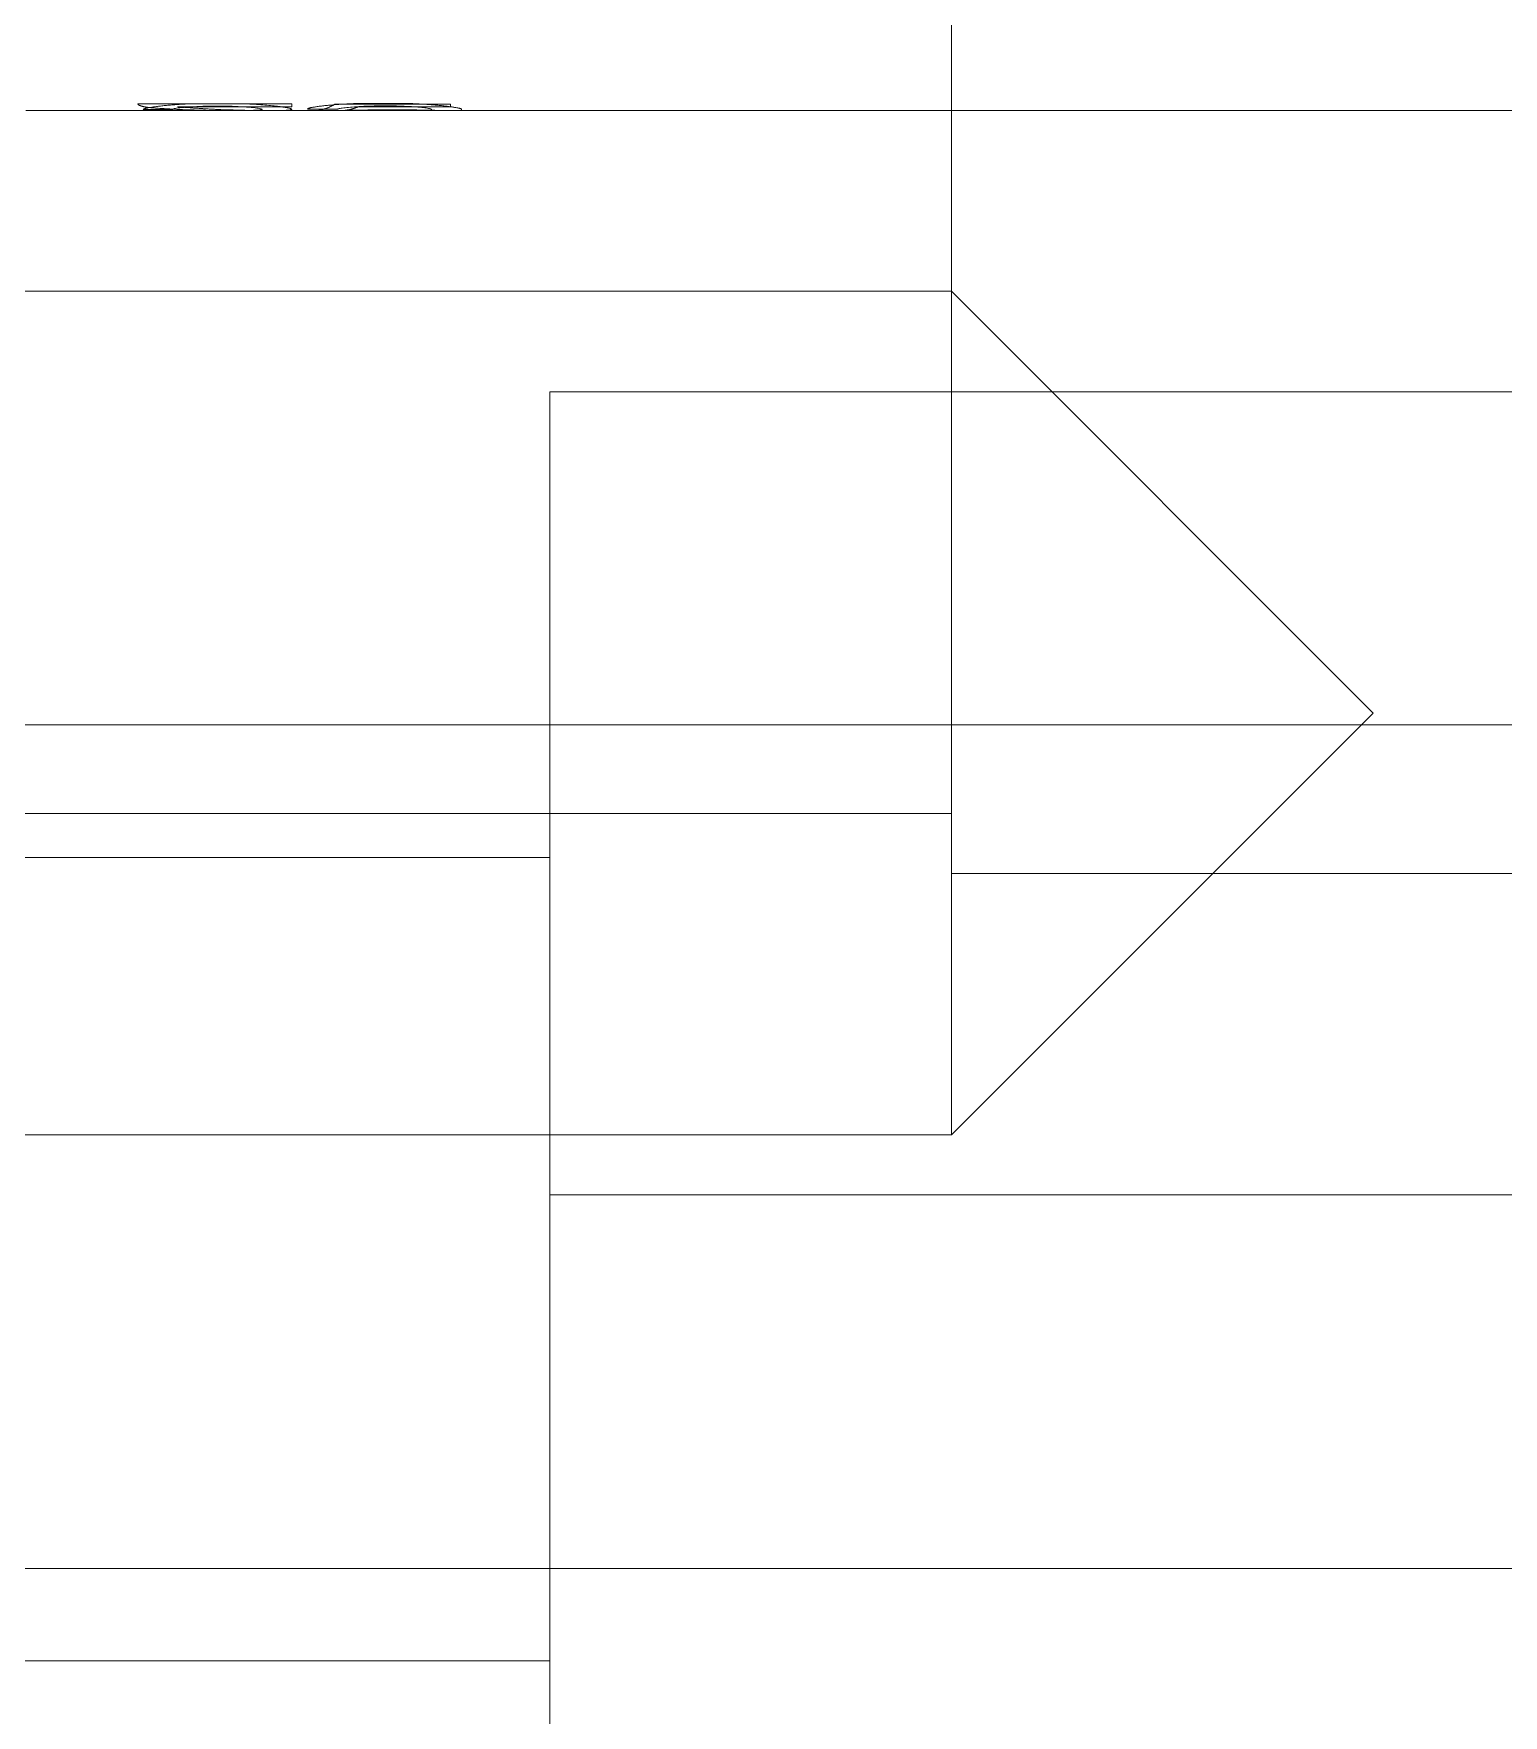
# Model space of a CAD drawing. Header units: millimetres. Extents: x 9328 to 11863, y 28633 to 29971.
# Drawn here: x 11198.02 to 11216.32, y 29297.42 to 29318.36 of the extents above; entities that cross this region are included whole.
import ezdxf

# ---------------------------------------------------------------- set-up
doc = ezdxf.new("R2010")
doc.units = ezdxf.units.MM
doc.linetypes.add('DASHED', pattern=[0])
doc.layers.add('LP', color=7, linetype='Continuous', true_color=0xffffff)

msp = doc.modelspace()

# ---------------------------------------------------------------- linework, layer by layer
at = {"layer": 'LP', "color": 5, "linetype": 'DASHED', "lineweight": 13, "ltscale": 1.77206}
for p, q in [((11209.444, 29321.9), (11209.444, 29314.9)), ((11209.444, 29315.153), (11180.191, 29315.153)), ((11214.697, 29309.9), (11209.444, 29315.153)), ((11209.444, 29314.9), (11209.444, 29307.9)), ((11209.444, 29304.647), (11214.697, 29309.9)), ((11230.024, 29309.753), (11190.191, 29309.753)), ((11179.444, 29308.647), (11209.444, 29308.647)), ((11209.444, 29307.9), (11241.444, 29307.9)), ((11209.444, 29307.9), (11209.444, 29304.647)), ((11180.191, 29304.647), (11209.444, 29304.647)), ((11190.191, 29299.247), (11230.024, 29299.247))]:
    msp.add_line(p, q, dxfattribs=at)
at = {"layer": 'LP', "color": 1, "linetype": 'DASHED', "lineweight": 13, "ltscale": 1.77206}
for p, q in [((11197.918, 29317.4), (11198.111, 29317.4)), ((11199.204, 29317.4), (11200.491, 29317.4)), ((11200.939, 29317.4), (11201.502, 29317.4)), ((11201.919, 29317.4), (11202.81, 29317.4)), ((11203.27, 29317.4), (11241.444, 29317.4))]:
    msp.add_line(p, q, dxfattribs=at)
at = {"layer": 'LP', "color": 135, "linetype": 'DASHED', "lineweight": 13, "ltscale": 1.77206}
for p, q in [((11198.111, 29317.4), (11199.204, 29317.4)), ((11200.491, 29317.4), (11200.939, 29317.4)), ((11201.502, 29317.4), (11201.919, 29317.4)), ((11202.81, 29317.4), (11203.27, 29317.4))]:
    msp.add_line(p, q, dxfattribs=at)
at = {"layer": 'LP', "color": 31, "linetype": 'DASHED', "lineweight": 13, "ltscale": 1.77206}
for p, q in [((11241.444, 29313.901), (11204.444, 29313.901)), ((11204.444, 29313.901), (11204.444, 29303.9)), ((11204.444, 29308.101), (11179.444, 29308.101)), ((11241.444, 29303.901), (11204.444, 29303.901)), ((11204.444, 29303.901), (11204.444, 29275.899)), ((11204.444, 29298.101), (11179.444, 29298.101))]:
    msp.add_line(p, q, dxfattribs=at)
at = {"layer": 'LP', "color": 155, "linetype": 'DASHED', "lineweight": 13, "ltscale": 1.77206}
for points in [[(11198.111, 29317.4), (11198.111, 29317.4), (11198.111, 29317.4), (11198.111, 29317.4), (11198.111, 29317.4), (11198.111, 29317.4), (11198.111, 29317.4), (11198.111, 29317.4), (11198.111, 29317.4), (11198.111, 29317.4), (11198.111, 29317.4), (11198.111, 29317.4), (11198.111, 29317.4), (11198.111, 29317.4), (11198.111, 29317.4), (11198.111, 29317.4), (11198.111, 29317.4), (11198.111, 29317.4), (11198.111, 29317.4), (11198.111, 29317.4), (11198.111, 29317.4), (11198.111, 29317.4), (11198.111, 29317.4), (11198.111, 29317.4), (11198.111, 29317.4), (11198.111, 29317.4), (11198.111, 29317.4), (11198.111, 29317.4), (11198.111, 29317.4), (11198.111, 29317.4), (11198.111, 29317.401), (11198.111, 29317.401), (11198.111, 29317.401), (11198.111, 29317.401), (11198.111, 29317.401), (11198.111, 29317.401), (11198.111, 29317.401), (11198.111, 29317.401), (11198.111, 29317.401), (11198.111, 29317.401), (11198.111, 29317.402), (11198.111, 29317.402), (11198.111, 29317.402), (11198.111, 29317.402), (11198.111, 29317.402), (11198.111, 29317.402), (11198.111, 29317.402), (11198.111, 29317.402), (11198.111, 29317.403), (11198.111, 29317.403), (11198.111, 29317.403)], [(11198.111, 29317.403), (11198.133, 29317.403), (11198.155, 29317.403), (11198.177, 29317.403), (11198.199, 29317.403), (11198.22, 29317.403), (11198.242, 29317.403), (11198.264, 29317.403), (11198.286, 29317.403), (11198.308, 29317.403), (11198.33, 29317.403), (11198.352, 29317.403), (11198.373, 29317.403), (11198.395, 29317.403), (11198.417, 29317.403), (11198.439, 29317.403), (11198.461, 29317.403), (11198.483, 29317.403), (11198.505, 29317.403), (11198.526, 29317.403), (11198.548, 29317.403), (11198.57, 29317.403), (11198.592, 29317.403), (11198.614, 29317.403), (11198.636, 29317.403), (11198.658, 29317.403), (11198.679, 29317.403), (11198.701, 29317.403), (11198.723, 29317.403), (11198.745, 29317.403), (11198.767, 29317.403), (11198.789, 29317.403), (11198.811, 29317.403), (11198.832, 29317.403), (11198.854, 29317.403), (11198.876, 29317.403), (11198.898, 29317.403), (11198.92, 29317.403), (11198.942, 29317.403), (11198.964, 29317.403), (11198.986, 29317.403), (11199.007, 29317.403), (11199.029, 29317.403), (11199.051, 29317.403), (11199.073, 29317.403), (11199.095, 29317.403), (11199.117, 29317.403), (11199.139, 29317.403), (11199.16, 29317.403), (11199.182, 29317.403), (11199.204, 29317.403)], [(11199.204, 29317.4), (11199.182, 29317.4), (11199.16, 29317.4), (11199.139, 29317.4), (11199.117, 29317.4), (11199.095, 29317.4), (11199.073, 29317.4), (11199.051, 29317.4), (11199.029, 29317.4), (11199.007, 29317.4), (11198.986, 29317.4), (11198.964, 29317.4), (11198.942, 29317.4), (11198.92, 29317.4), (11198.898, 29317.4), (11198.876, 29317.4), (11198.854, 29317.4), (11198.832, 29317.4), (11198.811, 29317.4), (11198.789, 29317.4), (11198.767, 29317.4), (11198.745, 29317.4), (11198.723, 29317.4), (11198.701, 29317.4), (11198.679, 29317.4), (11198.658, 29317.4), (11198.636, 29317.4), (11198.614, 29317.4), (11198.592, 29317.4), (11198.57, 29317.4), (11198.548, 29317.4), (11198.526, 29317.4), (11198.505, 29317.4), (11198.483, 29317.4), (11198.461, 29317.4), (11198.439, 29317.4), (11198.417, 29317.4), (11198.395, 29317.4), (11198.373, 29317.4), (11198.352, 29317.4), (11198.33, 29317.4), (11198.308, 29317.4), (11198.286, 29317.4), (11198.264, 29317.4), (11198.242, 29317.4), (11198.22, 29317.4), (11198.199, 29317.4), (11198.177, 29317.4), (11198.155, 29317.4), (11198.133, 29317.4), (11198.111, 29317.4)], [(11199.204, 29317.403), (11199.204, 29317.403), (11199.204, 29317.403), (11199.204, 29317.402), (11199.204, 29317.402), (11199.204, 29317.402), (11199.204, 29317.402), (11199.204, 29317.402), (11199.204, 29317.402), (11199.204, 29317.402), (11199.204, 29317.402), (11199.204, 29317.401), (11199.204, 29317.401), (11199.204, 29317.401), (11199.204, 29317.401), (11199.204, 29317.401), (11199.204, 29317.401), (11199.204, 29317.401), (11199.204, 29317.401), (11199.204, 29317.401), (11199.204, 29317.401), (11199.204, 29317.4), (11199.204, 29317.4), (11199.204, 29317.4), (11199.204, 29317.4), (11199.204, 29317.4), (11199.204, 29317.4), (11199.204, 29317.4), (11199.204, 29317.4), (11199.204, 29317.4), (11199.204, 29317.4), (11199.204, 29317.4), (11199.204, 29317.4), (11199.204, 29317.4), (11199.204, 29317.4), (11199.204, 29317.4), (11199.204, 29317.4), (11199.204, 29317.4), (11199.204, 29317.4), (11199.204, 29317.4), (11199.204, 29317.4), (11199.204, 29317.4), (11199.204, 29317.4), (11199.204, 29317.4), (11199.204, 29317.4), (11199.204, 29317.4), (11199.204, 29317.4), (11199.204, 29317.4), (11199.204, 29317.4), (11199.204, 29317.4), (11199.204, 29317.4)], [(11199.481, 29317.435), (11199.475, 29317.436), (11199.469, 29317.437), (11199.463, 29317.437), (11199.458, 29317.438), (11199.452, 29317.439), (11199.446, 29317.44), (11199.441, 29317.44), (11199.435, 29317.441), (11199.43, 29317.442), (11199.425, 29317.443), (11199.42, 29317.443), (11199.415, 29317.444), (11199.41, 29317.445), (11199.405, 29317.446), (11199.4, 29317.447), (11199.396, 29317.448), (11199.391, 29317.448), (11199.387, 29317.449), (11199.383, 29317.45), (11199.379, 29317.451), (11199.375, 29317.452), (11199.371, 29317.453), (11199.368, 29317.454), (11199.364, 29317.455), (11199.361, 29317.456), (11199.357, 29317.457), (11199.354, 29317.458), (11199.351, 29317.459), (11199.348, 29317.46), (11199.345, 29317.461), (11199.342, 29317.462), (11199.34, 29317.463), (11199.337, 29317.464), (11199.335, 29317.465), (11199.333, 29317.466), (11199.33, 29317.467), (11199.328, 29317.468), (11199.327, 29317.469), (11199.325, 29317.471), (11199.323, 29317.472), (11199.322, 29317.473), (11199.321, 29317.474), (11199.32, 29317.475), (11199.319, 29317.477), (11199.318, 29317.478), (11199.317, 29317.479), (11199.316, 29317.48), (11199.315, 29317.481), (11199.314, 29317.483), (11199.313, 29317.484)], [(11199.313, 29317.484), (11199.352, 29317.484), (11199.39, 29317.484), (11199.429, 29317.484), (11199.467, 29317.484), (11199.505, 29317.484), (11199.544, 29317.484), (11199.582, 29317.484), (11199.621, 29317.484), (11199.659, 29317.484), (11199.697, 29317.484), (11199.736, 29317.484), (11199.774, 29317.484), (11199.812, 29317.484), (11199.851, 29317.484), (11199.889, 29317.484), (11199.928, 29317.484), (11199.966, 29317.484), (11200.004, 29317.484), (11200.043, 29317.484), (11200.081, 29317.484), (11200.12, 29317.484), (11200.158, 29317.484), (11200.196, 29317.484), (11200.235, 29317.484), (11200.273, 29317.484), (11200.312, 29317.484), (11200.35, 29317.484), (11200.388, 29317.484), (11200.427, 29317.484), (11200.465, 29317.484), (11200.504, 29317.484), (11200.542, 29317.484), (11200.58, 29317.484), (11200.619, 29317.484), (11200.657, 29317.484), (11200.695, 29317.484), (11200.734, 29317.484), (11200.772, 29317.484), (11200.811, 29317.484), (11200.849, 29317.484), (11200.887, 29317.484), (11200.926, 29317.484), (11200.964, 29317.484), (11201.003, 29317.484), (11201.041, 29317.484), (11201.079, 29317.484), (11201.118, 29317.484), (11201.156, 29317.484), (11201.195, 29317.484), (11201.233, 29317.484)], [(11199.964, 29317.485), (11199.944, 29317.484), (11199.925, 29317.483), (11199.905, 29317.482), (11199.886, 29317.481), (11199.867, 29317.48), (11199.848, 29317.479), (11199.829, 29317.478), (11199.81, 29317.476), (11199.792, 29317.475), (11199.773, 29317.474), (11199.756, 29317.472), (11199.738, 29317.471), (11199.721, 29317.47), (11199.704, 29317.468), (11199.688, 29317.467), (11199.672, 29317.465), (11199.656, 29317.464), (11199.641, 29317.462), (11199.626, 29317.461), (11199.612, 29317.459), (11199.597, 29317.457), (11199.584, 29317.456), (11199.57, 29317.454), (11199.557, 29317.453), (11199.545, 29317.451), (11199.533, 29317.449), (11199.521, 29317.448), (11199.51, 29317.446), (11199.499, 29317.445), (11199.489, 29317.443), (11199.479, 29317.441), (11199.469, 29317.44), (11199.46, 29317.438), (11199.451, 29317.437), (11199.443, 29317.435), (11199.435, 29317.434), (11199.428, 29317.432), (11199.421, 29317.431), (11199.415, 29317.429), (11199.41, 29317.428), (11199.404, 29317.426), (11199.4, 29317.425), (11199.396, 29317.424), (11199.393, 29317.423), (11199.39, 29317.421), (11199.388, 29317.42), (11199.386, 29317.419), (11199.384, 29317.418), (11199.383, 29317.417), (11199.381, 29317.415)], [(11199.381, 29317.415), (11199.388, 29317.415), (11199.396, 29317.415), (11199.403, 29317.415), (11199.41, 29317.415), (11199.418, 29317.415), (11199.425, 29317.415), (11199.432, 29317.415), (11199.44, 29317.415), (11199.447, 29317.415), (11199.454, 29317.415), (11199.462, 29317.415), (11199.469, 29317.415), (11199.476, 29317.415), (11199.484, 29317.415), (11199.491, 29317.415), (11199.498, 29317.415), (11199.506, 29317.415), (11199.513, 29317.415), (11199.52, 29317.415), (11199.527, 29317.415), (11199.535, 29317.415), (11199.542, 29317.415), (11199.549, 29317.415), (11199.557, 29317.414), (11199.564, 29317.414), (11199.571, 29317.414), (11199.579, 29317.414), (11199.586, 29317.414), (11199.593, 29317.414), (11199.601, 29317.414), (11199.608, 29317.414), (11199.615, 29317.414), (11199.623, 29317.414), (11199.63, 29317.414), (11199.637, 29317.414), (11199.645, 29317.414), (11199.652, 29317.414), (11199.659, 29317.414), (11199.667, 29317.414), (11199.674, 29317.414), (11199.681, 29317.414), (11199.688, 29317.414), (11199.696, 29317.414), (11199.703, 29317.414), (11199.71, 29317.414), (11199.718, 29317.414), (11199.725, 29317.414), (11199.732, 29317.414), (11199.74, 29317.414), (11199.747, 29317.414)], [(11200.37, 29317.4), (11200.352, 29317.401), (11200.335, 29317.401), (11200.317, 29317.401), (11200.299, 29317.401), (11200.281, 29317.402), (11200.263, 29317.402), (11200.246, 29317.402), (11200.228, 29317.402), (11200.21, 29317.403), (11200.192, 29317.403), (11200.174, 29317.403), (11200.157, 29317.404), (11200.139, 29317.404), (11200.121, 29317.405), (11200.103, 29317.405), (11200.085, 29317.406), (11200.068, 29317.406), (11200.05, 29317.407), (11200.032, 29317.407), (11200.014, 29317.408), (11199.996, 29317.408), (11199.979, 29317.409), (11199.961, 29317.41), (11199.943, 29317.41), (11199.925, 29317.411), (11199.907, 29317.412), (11199.89, 29317.412), (11199.872, 29317.413), (11199.854, 29317.414), (11199.836, 29317.415), (11199.818, 29317.416), (11199.801, 29317.416), (11199.783, 29317.417), (11199.765, 29317.418), (11199.747, 29317.419), (11199.73, 29317.42), (11199.712, 29317.421), (11199.694, 29317.422), (11199.676, 29317.423), (11199.658, 29317.424), (11199.641, 29317.425), (11199.623, 29317.426), (11199.605, 29317.427), (11199.587, 29317.428), (11199.569, 29317.429), (11199.552, 29317.43), (11199.534, 29317.432), (11199.516, 29317.433), (11199.498, 29317.434), (11199.481, 29317.435)], [(11199.747, 29317.414), (11199.747, 29317.416), (11199.748, 29317.418), (11199.751, 29317.42), (11199.757, 29317.422), (11199.767, 29317.425), (11199.781, 29317.427), (11199.797, 29317.43), (11199.816, 29317.433), (11199.837, 29317.435), (11199.861, 29317.438), (11199.887, 29317.44), (11199.915, 29317.443), (11199.946, 29317.445), (11199.978, 29317.447), (11200.013, 29317.449), (11200.049, 29317.451), (11200.086, 29317.453), (11200.125, 29317.454), (11200.164, 29317.455), (11200.204, 29317.456), (11200.245, 29317.457), (11200.286, 29317.457), (11200.328, 29317.457), (11200.369, 29317.456), (11200.409, 29317.456), (11200.45, 29317.455), (11200.489, 29317.454), (11200.527, 29317.452), (11200.564, 29317.451), (11200.6, 29317.449), (11200.634, 29317.447), (11200.667, 29317.445), (11200.697, 29317.442), (11200.725, 29317.44), (11200.751, 29317.437), (11200.774, 29317.435), (11200.795, 29317.432), (11200.813, 29317.43), (11200.829, 29317.427), (11200.842, 29317.424), (11200.851, 29317.422), (11200.858, 29317.42), (11200.862, 29317.417), (11200.862, 29317.415), (11200.86, 29317.413), (11200.855, 29317.411), (11200.847, 29317.41), (11200.835, 29317.408), (11200.82, 29317.407), (11200.804, 29317.406)], [(11201.233, 29317.449), (11201.204, 29317.449), (11201.176, 29317.449), (11201.147, 29317.449), (11201.119, 29317.449), (11201.09, 29317.449), (11201.062, 29317.449), (11201.033, 29317.449), (11201.005, 29317.449), (11200.976, 29317.449), (11200.947, 29317.449), (11200.919, 29317.449), (11200.89, 29317.449), (11200.862, 29317.449), (11200.833, 29317.449), (11200.805, 29317.449), (11200.776, 29317.449), (11200.748, 29317.449), (11200.719, 29317.449), (11200.691, 29317.449), (11200.662, 29317.449), (11200.633, 29317.449), (11200.605, 29317.449), (11200.576, 29317.449), (11200.548, 29317.449), (11200.519, 29317.449), (11200.491, 29317.449), (11200.462, 29317.449), (11200.434, 29317.449), (11200.405, 29317.449), (11200.377, 29317.449), (11200.348, 29317.449), (11200.32, 29317.449), (11200.291, 29317.449), (11200.262, 29317.449), (11200.234, 29317.449), (11200.205, 29317.449), (11200.177, 29317.449), (11200.148, 29317.449), (11200.12, 29317.449), (11200.091, 29317.449), (11200.063, 29317.449), (11200.034, 29317.449), (11200.006, 29317.449), (11199.977, 29317.449), (11199.948, 29317.449), (11199.92, 29317.449), (11199.891, 29317.449), (11199.863, 29317.449), (11199.834, 29317.449), (11199.806, 29317.449)], [(11199.806, 29317.449), (11199.817, 29317.448), (11199.828, 29317.447), (11199.84, 29317.446), (11199.851, 29317.445), (11199.862, 29317.444), (11199.873, 29317.443), (11199.885, 29317.442), (11199.896, 29317.441), (11199.907, 29317.44), (11199.919, 29317.439), (11199.93, 29317.438), (11199.941, 29317.438), (11199.952, 29317.437), (11199.964, 29317.436), (11199.975, 29317.435), (11199.986, 29317.434), (11199.998, 29317.433), (11200.009, 29317.432), (11200.02, 29317.432), (11200.031, 29317.431), (11200.043, 29317.43), (11200.054, 29317.429), (11200.065, 29317.429), (11200.077, 29317.428), (11200.088, 29317.427), (11200.099, 29317.426), (11200.11, 29317.426), (11200.122, 29317.425), (11200.133, 29317.424), (11200.144, 29317.424), (11200.156, 29317.423), (11200.167, 29317.422), (11200.178, 29317.421), (11200.19, 29317.421), (11200.201, 29317.42), (11200.212, 29317.42), (11200.223, 29317.419), (11200.235, 29317.418), (11200.246, 29317.418), (11200.257, 29317.417), (11200.269, 29317.417), (11200.28, 29317.416), (11200.291, 29317.415), (11200.302, 29317.415), (11200.314, 29317.414), (11200.325, 29317.414), (11200.336, 29317.413), (11200.348, 29317.413), (11200.359, 29317.412), (11200.37, 29317.412)], [(11200.619, 29317.485), (11200.606, 29317.485), (11200.593, 29317.485), (11200.58, 29317.485), (11200.567, 29317.485), (11200.554, 29317.485), (11200.541, 29317.485), (11200.527, 29317.485), (11200.514, 29317.485), (11200.501, 29317.485), (11200.488, 29317.485), (11200.475, 29317.485), (11200.462, 29317.485), (11200.449, 29317.485), (11200.436, 29317.485), (11200.423, 29317.485), (11200.41, 29317.485), (11200.396, 29317.485), (11200.383, 29317.485), (11200.37, 29317.485), (11200.357, 29317.485), (11200.344, 29317.485), (11200.331, 29317.485), (11200.318, 29317.485), (11200.305, 29317.485), (11200.292, 29317.485), (11200.278, 29317.485), (11200.265, 29317.485), (11200.252, 29317.485), (11200.239, 29317.485), (11200.226, 29317.485), (11200.213, 29317.485), (11200.2, 29317.485), (11200.187, 29317.485), (11200.174, 29317.485), (11200.16, 29317.485), (11200.147, 29317.485), (11200.134, 29317.485), (11200.121, 29317.485), (11200.108, 29317.485), (11200.095, 29317.485), (11200.082, 29317.485), (11200.069, 29317.485), (11200.056, 29317.485), (11200.043, 29317.485), (11200.029, 29317.485), (11200.016, 29317.485), (11200.003, 29317.485), (11199.99, 29317.485), (11199.977, 29317.485), (11199.964, 29317.485)], [(11200.37, 29317.412), (11200.387, 29317.411), (11200.403, 29317.411), (11200.42, 29317.41), (11200.436, 29317.41), (11200.453, 29317.409), (11200.469, 29317.409), (11200.486, 29317.408), (11200.502, 29317.408), (11200.518, 29317.407), (11200.535, 29317.407), (11200.551, 29317.406), (11200.567, 29317.406), (11200.583, 29317.405), (11200.599, 29317.405), (11200.614, 29317.405), (11200.63, 29317.404), (11200.645, 29317.404), (11200.661, 29317.403), (11200.676, 29317.403), (11200.691, 29317.403), (11200.707, 29317.402), (11200.722, 29317.402), (11200.737, 29317.402), (11200.752, 29317.402), (11200.766, 29317.401), (11200.781, 29317.401), (11200.796, 29317.401), (11200.81, 29317.401), (11200.825, 29317.4), (11200.839, 29317.4), (11200.853, 29317.4), (11200.868, 29317.4), (11200.882, 29317.4), (11200.896, 29317.4), (11200.91, 29317.4), (11200.924, 29317.4), (11200.937, 29317.4), (11200.951, 29317.4), (11200.964, 29317.4), (11200.978, 29317.4), (11200.991, 29317.4), (11201.004, 29317.4), (11201.017, 29317.4), (11201.03, 29317.4), (11201.043, 29317.4), (11201.056, 29317.401), (11201.068, 29317.401), (11201.081, 29317.401), (11201.094, 29317.401), (11201.106, 29317.401)], [(11200.804, 29317.406), (11200.797, 29317.405), (11200.79, 29317.405), (11200.782, 29317.405), (11200.775, 29317.404), (11200.768, 29317.404), (11200.761, 29317.404), (11200.754, 29317.404), (11200.746, 29317.403), (11200.739, 29317.403), (11200.731, 29317.403), (11200.724, 29317.402), (11200.716, 29317.402), (11200.709, 29317.402), (11200.701, 29317.402), (11200.693, 29317.402), (11200.685, 29317.401), (11200.677, 29317.401), (11200.669, 29317.401), (11200.661, 29317.401), (11200.652, 29317.401), (11200.644, 29317.401), (11200.635, 29317.401), (11200.627, 29317.4), (11200.618, 29317.4), (11200.609, 29317.4), (11200.601, 29317.4), (11200.592, 29317.4), (11200.583, 29317.4), (11200.574, 29317.4), (11200.565, 29317.4), (11200.556, 29317.4), (11200.547, 29317.4), (11200.537, 29317.4), (11200.528, 29317.4), (11200.519, 29317.4), (11200.509, 29317.4), (11200.5, 29317.4), (11200.49, 29317.4), (11200.481, 29317.4), (11200.471, 29317.4), (11200.461, 29317.4), (11200.451, 29317.4), (11200.441, 29317.4), (11200.431, 29317.4), (11200.421, 29317.4), (11200.411, 29317.4), (11200.401, 29317.4), (11200.391, 29317.4), (11200.38, 29317.4), (11200.37, 29317.4)], [(11201.106, 29317.401), (11201.121, 29317.402), (11201.135, 29317.402), (11201.148, 29317.403), (11201.161, 29317.404), (11201.174, 29317.404), (11201.185, 29317.405), (11201.195, 29317.406), (11201.204, 29317.407), (11201.212, 29317.408), (11201.218, 29317.409), (11201.223, 29317.411), (11201.227, 29317.412), (11201.229, 29317.413), (11201.231, 29317.415), (11201.231, 29317.416), (11201.23, 29317.418), (11201.228, 29317.42), (11201.225, 29317.422), (11201.221, 29317.424), (11201.216, 29317.425), (11201.21, 29317.427), (11201.203, 29317.429), (11201.194, 29317.432), (11201.184, 29317.434), (11201.174, 29317.436), (11201.162, 29317.438), (11201.149, 29317.44), (11201.135, 29317.443), (11201.12, 29317.445), (11201.104, 29317.447), (11201.087, 29317.45), (11201.07, 29317.452), (11201.051, 29317.454), (11201.031, 29317.457), (11201.011, 29317.459), (11200.989, 29317.461), (11200.967, 29317.463), (11200.944, 29317.466), (11200.921, 29317.468), (11200.896, 29317.47), (11200.871, 29317.472), (11200.845, 29317.474), (11200.819, 29317.475), (11200.792, 29317.477), (11200.764, 29317.479), (11200.736, 29317.48), (11200.707, 29317.482), (11200.678, 29317.483), (11200.649, 29317.484), (11200.619, 29317.485)], [(11201.233, 29317.484), (11201.233, 29317.483), (11201.233, 29317.482), (11201.233, 29317.481), (11201.233, 29317.481), (11201.233, 29317.48), (11201.233, 29317.479), (11201.233, 29317.478), (11201.233, 29317.478), (11201.233, 29317.477), (11201.233, 29317.476), (11201.233, 29317.475), (11201.233, 29317.474), (11201.233, 29317.474), (11201.233, 29317.473), (11201.233, 29317.472), (11201.233, 29317.472), (11201.233, 29317.471), (11201.233, 29317.47), (11201.233, 29317.469), (11201.233, 29317.469), (11201.233, 29317.468), (11201.233, 29317.467), (11201.233, 29317.466), (11201.233, 29317.466), (11201.233, 29317.465), (11201.233, 29317.464), (11201.233, 29317.464), (11201.233, 29317.463), (11201.233, 29317.462), (11201.233, 29317.462), (11201.233, 29317.461), (11201.233, 29317.46), (11201.233, 29317.46), (11201.233, 29317.459), (11201.233, 29317.458), (11201.233, 29317.457), (11201.233, 29317.457), (11201.233, 29317.456), (11201.233, 29317.456), (11201.233, 29317.455), (11201.233, 29317.454), (11201.233, 29317.454), (11201.233, 29317.453), (11201.233, 29317.452), (11201.233, 29317.452), (11201.233, 29317.451), (11201.233, 29317.45), (11201.233, 29317.45), (11201.233, 29317.449), (11201.233, 29317.449)], [(11201.425, 29317.419), (11201.427, 29317.42), (11201.429, 29317.422), (11201.431, 29317.423), (11201.433, 29317.425), (11201.436, 29317.426), (11201.439, 29317.428), (11201.442, 29317.429), (11201.446, 29317.43), (11201.451, 29317.432), (11201.456, 29317.434), (11201.463, 29317.435), (11201.469, 29317.437), (11201.477, 29317.438), (11201.485, 29317.44), (11201.494, 29317.442), (11201.504, 29317.443), (11201.514, 29317.445), (11201.525, 29317.447), (11201.536, 29317.449), (11201.547, 29317.45), (11201.56, 29317.452), (11201.572, 29317.454), (11201.585, 29317.456), (11201.599, 29317.457), (11201.613, 29317.459), (11201.628, 29317.461), (11201.643, 29317.462), (11201.658, 29317.464), (11201.674, 29317.466), (11201.69, 29317.467), (11201.707, 29317.469), (11201.724, 29317.47), (11201.742, 29317.472), (11201.76, 29317.473), (11201.778, 29317.475), (11201.797, 29317.476), (11201.816, 29317.477), (11201.836, 29317.479), (11201.855, 29317.48), (11201.875, 29317.481), (11201.896, 29317.482), (11201.916, 29317.483), (11201.937, 29317.484), (11201.958, 29317.485), (11201.979, 29317.486), (11202.001, 29317.487), (11202.022, 29317.488), (11202.044, 29317.488), (11202.066, 29317.489), (11202.088, 29317.49)], [(11201.799, 29317.417), (11201.792, 29317.417), (11201.784, 29317.417), (11201.777, 29317.417), (11201.769, 29317.417), (11201.762, 29317.417), (11201.754, 29317.417), (11201.747, 29317.417), (11201.739, 29317.418), (11201.732, 29317.418), (11201.724, 29317.418), (11201.717, 29317.418), (11201.709, 29317.418), (11201.702, 29317.418), (11201.694, 29317.418), (11201.687, 29317.418), (11201.679, 29317.418), (11201.672, 29317.418), (11201.664, 29317.418), (11201.657, 29317.418), (11201.649, 29317.418), (11201.642, 29317.418), (11201.634, 29317.418), (11201.627, 29317.418), (11201.619, 29317.418), (11201.612, 29317.418), (11201.605, 29317.418), (11201.597, 29317.418), (11201.59, 29317.418), (11201.582, 29317.418), (11201.575, 29317.418), (11201.567, 29317.418), (11201.56, 29317.418), (11201.552, 29317.418), (11201.545, 29317.419), (11201.537, 29317.419), (11201.53, 29317.419), (11201.522, 29317.419), (11201.515, 29317.419), (11201.507, 29317.419), (11201.5, 29317.419), (11201.492, 29317.419), (11201.485, 29317.419), (11201.477, 29317.419), (11201.47, 29317.419), (11201.462, 29317.419), (11201.455, 29317.419), (11201.447, 29317.419), (11201.44, 29317.419), (11201.432, 29317.419), (11201.425, 29317.419)], [(11201.768, 29317.48), (11201.762, 29317.477), (11201.756, 29317.473), (11201.751, 29317.47), (11201.745, 29317.467), (11201.74, 29317.464), (11201.734, 29317.461), (11201.728, 29317.459), (11201.723, 29317.456), (11201.717, 29317.453), (11201.712, 29317.45), (11201.706, 29317.447), (11201.7, 29317.445), (11201.695, 29317.442), (11201.689, 29317.439), (11201.684, 29317.437), (11201.678, 29317.435), (11201.673, 29317.432), (11201.667, 29317.43), (11201.661, 29317.428), (11201.656, 29317.426), (11201.65, 29317.424), (11201.645, 29317.422), (11201.639, 29317.421), (11201.633, 29317.419), (11201.628, 29317.417), (11201.622, 29317.416), (11201.617, 29317.414), (11201.611, 29317.413), (11201.605, 29317.412), (11201.6, 29317.41), (11201.594, 29317.409), (11201.588, 29317.408), (11201.583, 29317.407), (11201.577, 29317.406), (11201.572, 29317.405), (11201.566, 29317.404), (11201.56, 29317.403), (11201.555, 29317.403), (11201.549, 29317.402), (11201.544, 29317.402), (11201.538, 29317.401), (11201.532, 29317.401), (11201.527, 29317.4), (11201.521, 29317.4), (11201.516, 29317.4), (11201.51, 29317.4), (11201.504, 29317.4), (11201.499, 29317.4), (11201.493, 29317.4), (11201.487, 29317.4)], [(11201.487, 29317.4), (11201.494, 29317.4), (11201.501, 29317.4), (11201.508, 29317.4), (11201.514, 29317.4), (11201.521, 29317.4), (11201.528, 29317.4), (11201.534, 29317.4), (11201.541, 29317.4), (11201.548, 29317.4), (11201.554, 29317.4), (11201.561, 29317.4), (11201.568, 29317.4), (11201.574, 29317.4), (11201.581, 29317.4), (11201.588, 29317.4), (11201.594, 29317.4), (11201.601, 29317.4), (11201.608, 29317.4), (11201.614, 29317.4), (11201.621, 29317.4), (11201.628, 29317.4), (11201.635, 29317.4), (11201.641, 29317.4), (11201.648, 29317.4), (11201.655, 29317.4), (11201.661, 29317.4), (11201.668, 29317.4), (11201.675, 29317.4), (11201.681, 29317.4), (11201.688, 29317.4), (11201.695, 29317.4), (11201.701, 29317.4), (11201.708, 29317.4), (11201.715, 29317.4), (11201.721, 29317.4), (11201.728, 29317.4), (11201.735, 29317.4), (11201.741, 29317.4), (11201.748, 29317.4), (11201.755, 29317.4), (11201.762, 29317.4), (11201.768, 29317.4), (11201.775, 29317.4), (11201.782, 29317.4), (11201.788, 29317.4), (11201.795, 29317.4), (11201.802, 29317.4), (11201.808, 29317.4), (11201.815, 29317.4), (11201.822, 29317.4)], [(11203.208, 29317.48), (11203.179, 29317.48), (11203.151, 29317.48), (11203.122, 29317.48), (11203.093, 29317.48), (11203.064, 29317.48), (11203.035, 29317.48), (11203.007, 29317.48), (11202.978, 29317.48), (11202.949, 29317.48), (11202.92, 29317.48), (11202.891, 29317.48), (11202.862, 29317.48), (11202.834, 29317.48), (11202.805, 29317.48), (11202.776, 29317.48), (11202.747, 29317.48), (11202.718, 29317.48), (11202.69, 29317.48), (11202.661, 29317.48), (11202.632, 29317.48), (11202.603, 29317.48), (11202.574, 29317.48), (11202.546, 29317.48), (11202.517, 29317.48), (11202.488, 29317.48), (11202.459, 29317.48), (11202.43, 29317.48), (11202.401, 29317.48), (11202.373, 29317.48), (11202.344, 29317.48), (11202.315, 29317.48), (11202.286, 29317.48), (11202.257, 29317.48), (11202.229, 29317.48), (11202.2, 29317.48), (11202.171, 29317.48), (11202.142, 29317.48), (11202.113, 29317.48), (11202.084, 29317.48), (11202.056, 29317.48), (11202.027, 29317.48), (11201.998, 29317.48), (11201.969, 29317.48), (11201.94, 29317.48), (11201.912, 29317.48), (11201.883, 29317.48), (11201.854, 29317.48), (11201.825, 29317.48), (11201.796, 29317.48), (11201.768, 29317.48)], [(11202.969, 29317.42), (11202.962, 29317.422), (11202.954, 29317.424), (11202.945, 29317.426), (11202.934, 29317.428), (11202.921, 29317.431), (11202.906, 29317.433), (11202.888, 29317.435), (11202.869, 29317.437), (11202.848, 29317.439), (11202.826, 29317.442), (11202.802, 29317.444), (11202.777, 29317.446), (11202.75, 29317.448), (11202.722, 29317.45), (11202.693, 29317.451), (11202.663, 29317.453), (11202.632, 29317.454), (11202.6, 29317.456), (11202.567, 29317.457), (11202.534, 29317.458), (11202.5, 29317.458), (11202.465, 29317.459), (11202.431, 29317.459), (11202.396, 29317.459), (11202.361, 29317.459), (11202.326, 29317.459), (11202.292, 29317.459), (11202.258, 29317.458), (11202.224, 29317.457), (11202.191, 29317.456), (11202.158, 29317.455), (11202.127, 29317.454), (11202.096, 29317.452), (11202.066, 29317.451), (11202.038, 29317.449), (11202.01, 29317.447), (11201.984, 29317.445), (11201.96, 29317.443), (11201.937, 29317.441), (11201.915, 29317.439), (11201.895, 29317.436), (11201.877, 29317.434), (11201.86, 29317.432), (11201.846, 29317.43), (11201.833, 29317.427), (11201.822, 29317.425), (11201.813, 29317.423), (11201.807, 29317.421), (11201.803, 29317.419), (11201.799, 29317.417)], [(11201.822, 29317.4), (11201.838, 29317.4), (11201.855, 29317.4), (11201.872, 29317.4), (11201.891, 29317.4), (11201.91, 29317.4), (11201.931, 29317.4), (11201.953, 29317.4), (11201.976, 29317.4), (11202, 29317.4), (11202.025, 29317.4), (11202.05, 29317.4), (11202.077, 29317.4), (11202.104, 29317.4), (11202.131, 29317.401), (11202.159, 29317.401), (11202.188, 29317.401), (11202.216, 29317.401), (11202.246, 29317.401), (11202.275, 29317.401), (11202.305, 29317.401), (11202.335, 29317.401), (11202.365, 29317.401), (11202.395, 29317.401), (11202.425, 29317.401), (11202.454, 29317.401), (11202.484, 29317.401), (11202.513, 29317.401), (11202.542, 29317.401), (11202.57, 29317.401), (11202.598, 29317.401), (11202.626, 29317.4), (11202.653, 29317.4), (11202.679, 29317.4), (11202.704, 29317.4), (11202.729, 29317.4), (11202.752, 29317.4), (11202.775, 29317.4), (11202.797, 29317.4), (11202.818, 29317.4), (11202.838, 29317.4), (11202.857, 29317.4), (11202.874, 29317.4), (11202.891, 29317.4), (11202.906, 29317.4), (11202.92, 29317.401), (11202.932, 29317.401), (11202.943, 29317.401), (11202.953, 29317.402), (11202.961, 29317.403), (11202.969, 29317.403)], [(11201.894, 29317.403), (11201.897, 29317.404), (11201.9, 29317.404), (11201.903, 29317.404), (11201.907, 29317.405), (11201.91, 29317.405), (11201.913, 29317.406), (11201.916, 29317.406), (11201.919, 29317.407), (11201.922, 29317.407), (11201.926, 29317.408), (11201.929, 29317.408), (11201.932, 29317.409), (11201.935, 29317.41), (11201.938, 29317.41), (11201.941, 29317.411), (11201.945, 29317.411), (11201.948, 29317.412), (11201.951, 29317.413), (11201.954, 29317.414), (11201.957, 29317.414), (11201.96, 29317.415), (11201.964, 29317.416), (11201.967, 29317.417), (11201.97, 29317.417), (11201.973, 29317.418), (11201.976, 29317.419), (11201.979, 29317.42), (11201.983, 29317.421), (11201.986, 29317.422), (11201.989, 29317.423), (11201.992, 29317.424), (11201.995, 29317.425), (11201.998, 29317.426), (11202.002, 29317.427), (11202.005, 29317.428), (11202.008, 29317.429), (11202.011, 29317.43), (11202.014, 29317.431), (11202.017, 29317.432), (11202.02, 29317.433), (11202.024, 29317.434), (11202.027, 29317.436), (11202.03, 29317.437), (11202.033, 29317.438), (11202.036, 29317.439), (11202.039, 29317.441), (11202.043, 29317.442), (11202.046, 29317.443), (11202.049, 29317.444), (11202.052, 29317.446)], [(11203.344, 29317.401), (11203.333, 29317.401), (11203.321, 29317.401), (11203.309, 29317.4), (11203.296, 29317.4), (11203.283, 29317.4), (11203.267, 29317.4), (11203.251, 29317.4), (11203.233, 29317.4), (11203.213, 29317.4), (11203.191, 29317.4), (11203.169, 29317.401), (11203.145, 29317.401), (11203.12, 29317.402), (11203.094, 29317.402), (11203.068, 29317.403), (11203.04, 29317.403), (11203.011, 29317.404), (11202.982, 29317.404), (11202.951, 29317.405), (11202.92, 29317.405), (11202.888, 29317.406), (11202.855, 29317.407), (11202.822, 29317.407), (11202.788, 29317.408), (11202.754, 29317.408), (11202.719, 29317.408), (11202.683, 29317.409), (11202.648, 29317.409), (11202.612, 29317.409), (11202.576, 29317.409), (11202.539, 29317.41), (11202.503, 29317.41), (11202.466, 29317.41), (11202.43, 29317.41), (11202.393, 29317.41), (11202.357, 29317.409), (11202.321, 29317.409), (11202.285, 29317.409), (11202.249, 29317.409), (11202.213, 29317.408), (11202.179, 29317.408), (11202.144, 29317.407), (11202.111, 29317.407), (11202.078, 29317.406), (11202.046, 29317.406), (11202.015, 29317.405), (11201.984, 29317.405), (11201.954, 29317.404), (11201.924, 29317.404), (11201.894, 29317.403)], [(11202.052, 29317.446), (11202.075, 29317.446), (11202.098, 29317.446), (11202.121, 29317.446), (11202.145, 29317.446), (11202.168, 29317.446), (11202.191, 29317.446), (11202.214, 29317.446), (11202.237, 29317.446), (11202.26, 29317.446), (11202.283, 29317.446), (11202.306, 29317.446), (11202.33, 29317.446), (11202.353, 29317.446), (11202.376, 29317.446), (11202.399, 29317.446), (11202.422, 29317.446), (11202.445, 29317.446), (11202.468, 29317.446), (11202.491, 29317.446), (11202.515, 29317.446), (11202.538, 29317.446), (11202.561, 29317.446), (11202.584, 29317.446), (11202.607, 29317.446), (11202.63, 29317.446), (11202.653, 29317.446), (11202.676, 29317.446), (11202.7, 29317.446), (11202.723, 29317.446), (11202.746, 29317.446), (11202.769, 29317.446), (11202.792, 29317.446), (11202.815, 29317.446), (11202.838, 29317.446), (11202.861, 29317.446), (11202.885, 29317.446), (11202.908, 29317.446), (11202.931, 29317.446), (11202.954, 29317.446), (11202.977, 29317.446), (11203, 29317.446), (11203.023, 29317.446), (11203.046, 29317.446), (11203.07, 29317.446), (11203.093, 29317.446), (11203.116, 29317.446), (11203.139, 29317.446), (11203.162, 29317.446), (11203.185, 29317.446), (11203.208, 29317.446)], [(11202.088, 29317.49), (11202.1, 29317.49), (11202.112, 29317.49), (11202.123, 29317.49), (11202.135, 29317.49), (11202.147, 29317.49), (11202.159, 29317.49), (11202.17, 29317.49), (11202.182, 29317.49), (11202.194, 29317.49), (11202.206, 29317.49), (11202.217, 29317.49), (11202.229, 29317.49), (11202.241, 29317.49), (11202.253, 29317.49), (11202.264, 29317.49), (11202.276, 29317.49), (11202.288, 29317.49), (11202.3, 29317.49), (11202.311, 29317.49), (11202.323, 29317.49), (11202.335, 29317.49), (11202.347, 29317.49), (11202.358, 29317.49), (11202.37, 29317.49), (11202.382, 29317.49), (11202.393, 29317.49), (11202.405, 29317.49), (11202.417, 29317.49), (11202.429, 29317.49), (11202.44, 29317.49), (11202.452, 29317.49), (11202.464, 29317.49), (11202.476, 29317.49), (11202.487, 29317.49), (11202.499, 29317.49), (11202.511, 29317.49), (11202.523, 29317.49), (11202.534, 29317.49), (11202.546, 29317.49), (11202.558, 29317.49), (11202.57, 29317.49), (11202.581, 29317.49), (11202.593, 29317.49), (11202.605, 29317.49), (11202.617, 29317.49), (11202.628, 29317.49), (11202.64, 29317.49), (11202.652, 29317.49), (11202.664, 29317.49), (11202.675, 29317.49)], [(11202.675, 29317.49), (11202.696, 29317.489), (11202.716, 29317.488), (11202.736, 29317.487), (11202.757, 29317.486), (11202.777, 29317.485), (11202.797, 29317.484), (11202.817, 29317.483), (11202.836, 29317.482), (11202.856, 29317.481), (11202.875, 29317.48), (11202.894, 29317.479), (11202.912, 29317.478), (11202.931, 29317.476), (11202.949, 29317.475), (11202.967, 29317.474), (11202.984, 29317.472), (11203.001, 29317.471), (11203.018, 29317.47), (11203.034, 29317.468), (11203.05, 29317.467), (11203.066, 29317.465), (11203.081, 29317.463), (11203.096, 29317.462), (11203.111, 29317.46), (11203.125, 29317.459), (11203.139, 29317.457), (11203.153, 29317.456), (11203.166, 29317.454), (11203.179, 29317.452), (11203.191, 29317.451), (11203.203, 29317.449), (11203.215, 29317.448), (11203.226, 29317.446), (11203.237, 29317.444), (11203.247, 29317.443), (11203.257, 29317.441), (11203.266, 29317.44), (11203.275, 29317.438), (11203.284, 29317.436), (11203.292, 29317.435), (11203.299, 29317.433), (11203.306, 29317.432), (11203.312, 29317.43), (11203.318, 29317.429), (11203.323, 29317.428), (11203.328, 29317.426), (11203.332, 29317.425), (11203.336, 29317.424), (11203.34, 29317.422), (11203.344, 29317.421)], [(11202.969, 29317.403), (11202.969, 29317.403), (11202.969, 29317.404), (11202.969, 29317.404), (11202.969, 29317.404), (11202.969, 29317.404), (11202.969, 29317.404), (11202.969, 29317.405), (11202.969, 29317.405), (11202.969, 29317.405), (11202.969, 29317.405), (11202.969, 29317.406), (11202.969, 29317.406), (11202.969, 29317.406), (11202.969, 29317.407), (11202.969, 29317.407), (11202.969, 29317.407), (11202.969, 29317.407), (11202.969, 29317.408), (11202.969, 29317.408), (11202.969, 29317.408), (11202.969, 29317.409), (11202.969, 29317.409), (11202.969, 29317.409), (11202.969, 29317.41), (11202.969, 29317.41), (11202.969, 29317.41), (11202.969, 29317.411), (11202.969, 29317.411), (11202.969, 29317.411), (11202.969, 29317.412), (11202.969, 29317.412), (11202.969, 29317.412), (11202.969, 29317.413), (11202.969, 29317.413), (11202.969, 29317.413), (11202.969, 29317.414), (11202.969, 29317.414), (11202.969, 29317.415), (11202.969, 29317.415), (11202.969, 29317.416), (11202.969, 29317.416), (11202.969, 29317.416), (11202.969, 29317.417), (11202.969, 29317.417), (11202.969, 29317.418), (11202.969, 29317.418), (11202.969, 29317.419), (11202.969, 29317.419), (11202.969, 29317.419), (11202.969, 29317.42)], [(11203.208, 29317.446), (11203.208, 29317.446), (11203.208, 29317.447), (11203.208, 29317.448), (11203.208, 29317.448), (11203.208, 29317.449), (11203.208, 29317.449), (11203.208, 29317.45), (11203.208, 29317.451), (11203.208, 29317.451), (11203.208, 29317.452), (11203.208, 29317.452), (11203.208, 29317.453), (11203.208, 29317.454), (11203.208, 29317.454), (11203.208, 29317.455), (11203.208, 29317.456), (11203.208, 29317.456), (11203.208, 29317.457), (11203.208, 29317.458), (11203.208, 29317.458), (11203.208, 29317.459), (11203.208, 29317.46), (11203.208, 29317.46), (11203.208, 29317.461), (11203.208, 29317.462), (11203.208, 29317.462), (11203.208, 29317.463), (11203.208, 29317.464), (11203.208, 29317.464), (11203.208, 29317.465), (11203.208, 29317.466), (11203.208, 29317.466), (11203.208, 29317.467), (11203.208, 29317.468), (11203.208, 29317.469), (11203.208, 29317.469), (11203.208, 29317.47), (11203.208, 29317.471), (11203.208, 29317.471), (11203.208, 29317.472), (11203.208, 29317.473), (11203.208, 29317.474), (11203.208, 29317.474), (11203.208, 29317.475), (11203.208, 29317.476), (11203.208, 29317.477), (11203.208, 29317.477), (11203.208, 29317.478), (11203.208, 29317.479), (11203.208, 29317.48)], [(11203.344, 29317.421), (11203.344, 29317.42), (11203.344, 29317.42), (11203.344, 29317.419), (11203.344, 29317.419), (11203.344, 29317.418), (11203.344, 29317.417), (11203.344, 29317.417), (11203.344, 29317.416), (11203.344, 29317.416), (11203.344, 29317.415), (11203.344, 29317.415), (11203.344, 29317.414), (11203.344, 29317.414), (11203.344, 29317.413), (11203.344, 29317.413), (11203.344, 29317.412), (11203.344, 29317.412), (11203.344, 29317.411), (11203.344, 29317.411), (11203.344, 29317.41), (11203.344, 29317.41), (11203.344, 29317.409), (11203.344, 29317.409), (11203.344, 29317.409), (11203.344, 29317.408), (11203.344, 29317.408), (11203.344, 29317.407), (11203.344, 29317.407), (11203.344, 29317.407), (11203.344, 29317.406), (11203.344, 29317.406), (11203.344, 29317.406), (11203.344, 29317.405), (11203.344, 29317.405), (11203.344, 29317.405), (11203.344, 29317.404), (11203.344, 29317.404), (11203.344, 29317.404), (11203.344, 29317.404), (11203.344, 29317.403), (11203.344, 29317.403), (11203.344, 29317.403), (11203.344, 29317.403), (11203.344, 29317.402), (11203.344, 29317.402), (11203.344, 29317.402), (11203.344, 29317.402), (11203.344, 29317.402), (11203.344, 29317.401), (11203.344, 29317.401)]]:
    msp.add_lwpolyline(points, dxfattribs=at)

doc.saveas('drawing.dxf')
